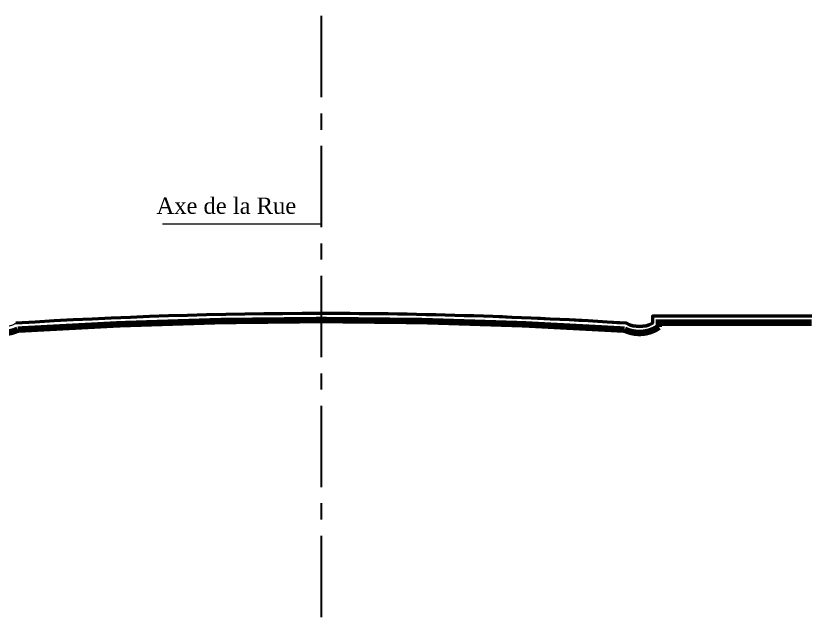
# Model space of a CAD drawing. Header units: metres. Extents: x 0 to 4415, y 1197 to 2590.
# Drawn here: x 1934.94 to 1947.24, y 1197.45 to 1206.81 of the extents above; entities that cross this region are included whole.
import ezdxf
from ezdxf.enums import TextEntityAlignment as Align

# ---------------------------------------------------------------- set-up
doc = ezdxf.new("R2010")
doc.units = ezdxf.units.M
doc.linetypes.add('AXES', pattern=[2, 1.25, -0.25, 0.25, -0.25])
doc.layers.add('00-axe', color=7, linetype='AXES', lineweight=5, true_color=0xdb0000)
for name, color, linetype, lineweight in [('00-MUR', 7, 'Continuous', 30), ('A_TRAM', 10, 'AXES', 15), ('AMENAGEMENT', 7, 'Continuous', 5), ('mur', 7, 'Continuous', 50)]:
    doc.layers.add(name, color=color, linetype=linetype, lineweight=lineweight)
doc.styles.add('style1', font='romantic.ttf')

msp = doc.modelspace()

# ---------------------------------------------------------------- linework, layer by layer
at = {"layer": '00-axe', "lineweight": 30}
msp.add_line((1939.64, 1206.807), (1939.64, 1197.45), dxfattribs=at)
at = {"layer": '00-MUR', "const_width": 0.1}
for points in [[(1932.09, 1202.088), (1934.443, 1202.088), (1934.443, 1202.023, 0.270016), (1934.97, 1201.98, -0.015898), (1939.64, 1202.128, -0.015898)], [(1947.189, 1202.088), (1944.836, 1202.088), (1944.836, 1202.023, -0.270016), (1944.309, 1201.98, 0.015898), (1939.64, 1202.128, 0.015898)]]:
    msp.add_lwpolyline(points, format="xyb", dxfattribs=at)
at = {"layer": 'A_TRAM', "color": 1, "ltscale": 5}
msp.add_line((1939.64, 1203.604), (1937.199, 1203.604), dxfattribs=at)
at = {"layer": 'AMENAGEMENT'}
msp.add_lwpolyline([(1932.09, 1202.188), (1934.543, 1202.188), (1934.543, 1202.078, 0.25), (1934.943, 1202.078, -0.015968), (1939.64, 1202.228, 0.938098)], format="xyb", dxfattribs=at)
at = {"layer": 'mur'}
msp.add_lwpolyline([(1947.189, 1202.188), (1944.736, 1202.188), (1944.736, 1202.078, -0.25), (1944.336, 1202.078, 0.015968), (1939.64, 1202.228, -0.938098)], format="xyb", dxfattribs=at)
for centre, radius, start, end in [((1939.639, 1128.643), 73.585, 86.34101, 93.65899), ((1944.536, 1202.453), 0.425, 241.9275, 298.0725)]:
    msp.add_arc(centre, radius, start, end, dxfattribs=at)

# ---------------------------------------------------------------- texts
at = {"layer": 'A_TRAM', "color": 1, "ltscale": 5, "style": 'style1'}
msp.add_text('Axe de la Rue ', height=0.25, dxfattribs=at).set_placement((1938.228, 1204.012), align=Align.TOP_CENTER)

doc.saveas('drawing.dxf')
